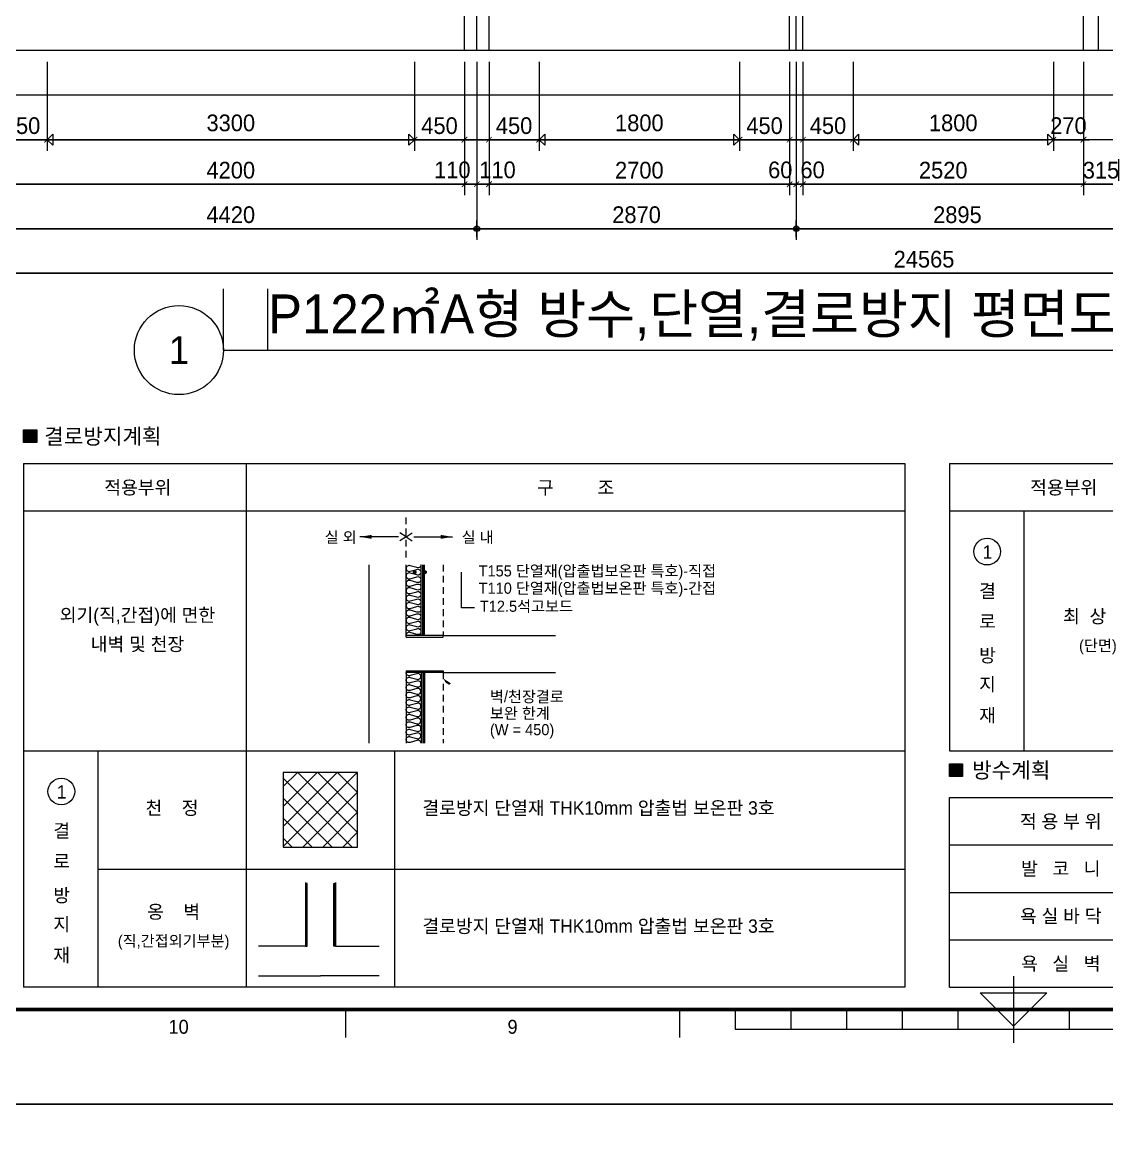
# Model space of a CAD drawing. Header units: millimetres. Extents: x -24416 to 92204, y -190080 to 23760.
# Drawn here: x 12145 to 21888, y -101255 to -91259 of the extents above; entities that cross this region are included whole.
import ezdxf
from ezdxf.enums import TextEntityAlignment as Align

# ---------------------------------------------------------------- set-up
doc = ezdxf.new("R2010")
doc.units = ezdxf.units.MM
doc.header["$LTSCALE"] = 50
for name, pattern in [('AUDIT_D_220706163347-0', [0]), ('CEN', [62, 60, -1, 0, -1]), ('HID', [2.5, 1.5, -1])]:
    doc.linetypes.add(name, pattern=pattern)
doc.layers.get('defpoints').update_dxf_attribs({"color": 139})
for name, color, linetype in [('AA-BORD-FORM', 7, 'Continuous'), ('AA-BORD-TEXT', 3, 'Continuous'), ('AA-XXXX-DIMS', 7, 'Continuous'), ('AA-XXXX-SYMB', 7, 'Continuous'), ('AA-XXXX-TEXT', 3, 'Continuous'), ('ARDM', 7, 'Continuous'), ('BANG', 7, 'Continuous'), ('CEN_CON', 1, 'CEN'), ('CEN_WALL', 12, 'CEN'), ('COL', 2, 'Continuous'), ('DIM', 7, 'AUDIT_D_220706163347-0'), ('dim-units', 7, 'Continuous'), ('FIN', 6, 'Continuous'), ('h1', 6, 'HID'), ('INS', 252, 'Continuous'), ('itxt', 7, 'Continuous'), ('lea', 4, 'Continuous'), ('TEXT', 3, 'Continuous'), ('단열재범위', 4, 'Continuous'), ('상부단열H', 5, 'Continuous')]:
    doc.layers.add(name, color=color, linetype=linetype)
doc.layers.add('Defpoint', color=135, linetype='Continuous', plot=False)
doc.layers.add('MC', color=135, linetype='Continuous', plot=False)
doc.styles.add('HAUD01', font='Dotum.ttf')
doc.styles.add('돋움', font='Dotum.ttf')
doc.styles.add('맑은고딕', font='malgun.ttf', dxfattribs={"width": 0.9})
doc.dimstyles.new('DIM-50', dxfattribs={"dimscale": 50, "dimtxt": 3, "dimasz": 1, "dimexe": 2, "dimexo": 2, "dimgap": 1, "dimtad": 1, "dimdec": 0, "dimzin": 0, "dimdsep": 46, "dimtxsty": '맑은고딕', "dimblk1": 'DIMDOT', "dimblk2": 'DIMDOT', "dimsah": 1, "dimcen": 0.09, "dimdle": 2, "dimclrd": 7, "dimclre": 7, "dimclrt": 3, "dimadec": 0, "dimazin": 0, "dimtfac": 1, "dimtdec": 0, "dimtix": 1, "dimtmove": 2, "dimatfit": 3, "dimldrblk": 'DIMDOT', "dimfxl": 1, "dimtolj": 1, "dimtzin": 0, "dimarcsym": 0})
doc.dimstyles.new('MCDIM-50', dxfattribs={"dimscale": 50, "dimtxt": 3, "dimasz": 1, "dimexe": 2, "dimexo": 2, "dimgap": 1, "dimtad": 1, "dimdec": 0, "dimzin": 0, "dimdsep": 46, "dimtxsty": '맑은고딕', "dimblk1": 'ARCHTICK', "dimblk2": 'ARCHTICK', "dimsah": 1, "dimcen": 0.09, "dimdle": 2, "dimclrd": 7, "dimclre": 7, "dimclrt": 3, "dimadec": 0, "dimazin": 0, "dimtfac": 1, "dimtdec": 0, "dimtix": 1, "dimtmove": 2, "dimatfit": 3, "dimldrblk": 'ARCHTICK', "dimfxl": 1, "dimtolj": 1, "dimtzin": 0, "dimarcsym": 0})
doc.dimstyles.new('외부100-win', dxfattribs={"dimscale": 50, "dimtxt": 3, "dimasz": 1, "dimexe": 2, "dimexo": 2.5, "dimgap": 1.5, "dimtad": 1, "dimdec": 0, "dimzin": 0, "dimdsep": 46, "dimtxsty": '맑은고딕', "dimblk": 'DO2-2', "dimblk1": 'DO2-2', "dimblk2": 'DIMDOT', "dimcen": 0.09, "dimdle": 2, "dimclrd": 7, "dimclre": 7, "dimclrt": 3, "dimadec": 0, "dimazin": 0, "dimtfac": 1, "dimtdec": 0, "dimtix": 1, "dimtmove": 2, "dimatfit": 3, "dimldrblk": 'DO2-2', "dimfxl": 1, "dimtolj": 1, "dimtzin": 0, "dimarcsym": 0})

# ---------------------------------------------------------------- blocks, each defined once
blk = doc.blocks.new('XR-FORM 청주월명')
at = {"layer": 'AA-BORD-FORM', "color": 2}
for p, q in [((421, 23), (421, 11)), ((301, 17), (301, 12)), ((361, 17), (361, 12)), ((371, 17), (371, 13.5)), ((381, 17), (381, 13.5)), ((391, 17), (391, 13.5)), ((401, 17), (401, 13.5)), ((411, 17), (411, 13.5)), ((431, 17), (431, 13.5)), ((371, 13.5), (471, 13.5))]:
    blk.add_line(p, q, dxfattribs=at)
at = {"layer": 'AA-BORD-FORM', "color": 1}
blk.add_lwpolyline([(0, 0), (841, 0), (841, 594), (0, 594)], close=True, dxfattribs=at)
at = {"layer": 'AA-BORD-FORM', "color": 2, "const_width": 0.682}
blk.add_lwpolyline([(21, 17), (21, 577), (821, 577), (821, 17)], close=True, dxfattribs=at)
at = {"layer": 'AA-BORD-FORM', "color": 2}
blk.add_lwpolyline([(427, 20), (421, 14), (415, 20)], close=True, dxfattribs=at)
at = {"layer": 'AA-BORD-TEXT', "color": 7, "style": 'HAUD01'}
for s, p in [('10', (271, 13.9)), ('9', (331, 13.9))]:
    blk.add_text(s, height=2.5, dxfattribs=at).set_placement(p, align=Align.MIDDLE_CENTER)
blk = doc.blocks.new('U-121B(기본)1', base_point=(-58206.9, -129495.9))
at = {"layer": 'CEN_CON'}
for p, q in [((-74506.9, -129795.9), (-74506.9, -125370.9)), ((-68921.9, -129795.9), (-68921.9, -125370.9))]:
    blk.add_line(p, q, dxfattribs=at)
at = {"layer": 'CEN_WALL'}
blk.add_line((-71636.9, -129795.9), (-71636.9, -125370.9), dxfattribs=at)
at = {"layer": 'MC'}
for p, q in [((-74616.9, -129795.9), (-74616.9, -125370.9)), ((-74396.9, -129795.9), (-74396.9, -125370.9)), ((-71696.9, -129795.9), (-71696.9, -125370.9)), ((-71576.9, -129795.9), (-71576.9, -125370.9)), ((-69056.9, -129795.9), (-69056.9, -125370.9))]:
    blk.add_line(p, q, dxfattribs=at)
blk = doc.blocks.new('arrow')
at = {"layer": 'dim-units'}
blk.add_solid([(0, 0), (-2, 0.33), (-2, -0.33)], dxfattribs=at)
blk = doc.blocks.new('insul1')
blk.add_lwpolyline([(0, 0, 0.480617), (0.1, 0.2), (0, 0.8, -1.249969), (0.3, 0.8), (0.2, 0.2, 0.480617), (0.3, 0, 0.480617)], format="xyb")
blk = doc.blocks.new('Z$W@#5157158E')
at = {"layer": 'itxt'}
for points in [[(15282, 6788), (15282, 6932), (15135, 6932), (15135, 6788)], [(25679, 3038), (25679, 3182), (25531, 3182), (25531, 3038)]]:
    blk.add_hatch(color=256, dxfattribs=at).paths.add_polyline_path(points)
at = {"layer": '상부단열H'}
h = blk.add_hatch(dxfattribs=at)
h.set_pattern_fill('ANSI37', color=256, scale=50, style=0)
h.set_pattern_definition([(45, (-16413.62, -479.19), (-112.2532, 112.2532), []), (135, (-16413.62, -479.19), (-112.2532, -112.2532), [])])
h.paths.add_polyline_path([(18051, 3083), (18051, 2250), (18885, 2250), (18885, 3083)])
at = {"elevation": 0}
for points in [[(19597, 5416, -0.524931), (19551, 5385), (19475, 5406, 0.524856), (19430, 5375, 0.524856), (19475, 5344), (19551, 5364, -1.449198), (19551, 5302), (19475, 5323, 0.524856), (19430, 5291, 0.524856), (19475, 5260), (19551, 5281, -1.449198), (19551, 5219), (19475, 5239, 0.524856), (19430, 5208, 0.524856), (19475, 5177), (19551, 5198, -1.449198), (19551, 5135), (19475, 5156, 0.524856), (19430, 5125, 0.524856), (19475, 5094), (19551, 5114, -1.449198), (19551, 5052), (19475, 5073, 0.524856), (19430, 5041, 0.524856), (19475, 5010), (19551, 5031, -1.449198), (19551, 4969), (19475, 4989, 0.524856), (19430, 4958, 0.524856), (19475, 4927), (19551, 4948, -1.449198), (19551, 4885), (19475, 4906, 0.524856), (19430, 4875, 0.524856), (19475, 4844), (19551, 4864, -1.449198), (19551, 4802), (19475, 4823, 0.524856), (19430, 4791, 0.524856), (19475, 4760), (19551, 4781, -1.449198), (19551, 4719), (19475, 4739, 0.524856), (19430, 4708, 0.524856), (19475, 4677), (19551, 4698, -1.449198), (19551, 4635), (19475, 4656, 0.524856), (19430, 4625, 0.017241), (19430, 4622)], [(19597, 3412, 0.524929), (19551, 3443), (19475, 3422, -0.524856), (19430, 3453, -0.524856), (19475, 3485), (19551, 3464, 1.449198), (19551, 3526), (19475, 3506, -0.524856), (19430, 3537, -0.524856), (19475, 3568), (19551, 3547, 1.449198), (19551, 3610), (19475, 3589, -0.524856), (19430, 3620, -0.524856), (19475, 3651), (19551, 3631, 1.449198), (19551, 3693), (19475, 3672, -0.524856), (19430, 3703, -0.524856), (19475, 3735), (19551, 3714, 1.449198), (19551, 3776), (19475, 3756, -0.524856), (19430, 3787, -0.524856), (19475, 3818), (19551, 3797, 1.449198), (19551, 3860), (19475, 3839, -0.524856), (19430, 3870, -0.524856), (19475, 3901), (19551, 3881, 1.449198), (19551, 3943), (19475, 3922, -0.524856), (19430, 3953, -0.524856), (19475, 3985), (19551, 3964, 1.449198), (19551, 4026), (19475, 4006, -0.524856), (19430, 4037, -0.524856), (19475, 4068), (19551, 4047, 1.449198), (19551, 4110), (19475, 4089, -0.524856), (19430, 4120, -0.524856), (19475, 4151), (19551, 4131, 1.449198), (19551, 4193), (19475, 4172, -0.524856), (19430, 4203, -0.017241), (19430, 4206)]]:
    blk.add_lwpolyline(points, format="xyb", dxfattribs=at)
at = {"layer": 'BANG'}
blk.add_line((15968, 1999, 0), (25031, 1999, 0), dxfattribs=at)
at = {"layer": 'COL'}
for p, q in [((19013, 5416, 0), (19013, 3412, 0)), ((19430, 4602, 0), (19430, 5416, 0)), ((19430, 4602, 0), (19847, 4602, 0)), ((19847, 4622, 0), (21109, 4622, 0)), ((19847, 4602, 0), (19847, 4622, 0)), ((19430, 4227, 0), (19430, 3412, 0)), ((19430, 4227, 0), (19847, 4227, 0)), ((19847, 4227, 0), (19847, 4206, 0)), ((19847, 4206, 0), (21109, 4206, 0)), ((19847, 4206, 0), (21109, 4206, 0)), ((18301, 1849, 0), (18301, 1699, 0)), ((18635, 1849, 0), (18635, 1699, 0)), ((18301, 1133, 0), (17771, 1133, 0)), ((18635, 1133, 0), (19129, 1133, 0)), ((17771, 800, 0), (18468, 800, 0)), ((19129, 800, 0), (18468, 800, 0))]:
    blk.add_line(p, q, dxfattribs=at)
at = {"layer": 'COL', "elevation": 0}
for points in [[(18301, 1133), (18318, 1133), (18318, 1699), (18301, 1699)], [(18635, 1133), (18618, 1133), (18618, 1699), (18635, 1699)]]:
    blk.add_lwpolyline(points, dxfattribs=at)
at = {"layer": 'dim-units', "linetype": 'HID'}
blk.add_line((19430, 5497, 0), (19430, 5964, 0), dxfattribs=at)
at = {"layer": 'dim-units'}
for p, q in [((19344, 5730, 0), (18909, 5730, 0)), ((19516, 5730, 0), (19951, 5730, 0))]:
    blk.add_line(p, q, dxfattribs=at)
at = {"layer": 'dim-units', "elevation": 0}
for points in [[(19430, 5730), (19361, 5777)], [(19430, 5730), (19499, 5777)], [(19430, 5730), (19361, 5684)], [(19430, 5730), (19499, 5684)]]:
    blk.add_lwpolyline(points, dxfattribs=at)
at = {"layer": 'FIN'}
for p, q in [((19597, 4622, 0), (19597, 5416, 0)), ((19617, 4622, 0), (19617, 5416, 0)), ((19622, 4622, 0), (19622, 5416, 0)), ((19626, 4622, 0), (19626, 5416, 0)), ((19630, 4622, 0), (19630, 5416, 0)), ((19634, 4622, 0), (19634, 5416, 0)), ((19638, 4622, 0), (19638, 5416, 0)), ((19597, 4206, 0), (19597, 3412, 0)), ((19617, 4206, 0), (19617, 3412, 0)), ((19622, 4206, 0), (19622, 3412, 0)), ((19626, 4206, 0), (19626, 3412, 0)), ((19630, 4206, 0), (19630, 3412, 0)), ((19634, 4206, 0), (19634, 3412, 0)), ((19638, 4206, 0), (19638, 3412, 0))]:
    blk.add_line(p, q, dxfattribs=at)
at = {"layer": 'h1'}
for p, q in [((19847, 5416, 0), (19847, 4622, 0)), ((19847, 4206, 0), (19847, 3412, 0))]:
    blk.add_line(p, q, dxfattribs=at)
at = {"layer": 'itxt'}
for p, q in [((15135, 6554, 0), (15135, 671, 0)), ((15135, 6554, 0), (25031, 6554, 0)), ((17635, 6554, 0), (17635, 671, 0)), ((25031, 6554, 0), (25031, 671, 0)), ((25531, 6554, 0), (35428, 6554, 0)), ((25531, 6554, 0), (25531, 3326, 0)), ((26365, 6021, 0), (26365, 3326, 0)), ((15968, 3326, 0), (15968, 860, 0)), ((15968, 3326, 0), (15968, 671, 0)), ((19301, 3326, 0), (19301, 671, 0)), ((25531, 3326, 0), (35428, 3326, 0)), ((25531, 671, 0), (25531, 2804, 0)), ((25531, 2804, 0), (35428, 2804, 0)), ((25031, 671, 0), (15135, 671, 0))]:
    blk.add_line(p, q, dxfattribs=at)
at = {"layer": 'itxt', "elevation": 0}
for points in [[(15135, 6932), (15282, 6932), (15282, 6788), (15135, 6788)], [(25531, 3182), (25679, 3182), (25679, 3038), (25531, 3038)], [(18051, 2244), (18885, 2244), (18885, 3083), (18051, 3083)]]:
    blk.add_lwpolyline(points, close=True, dxfattribs=at)
for points in [[(15135, 6021), (25031, 6021)], [(25531, 6021), (35428, 6021)], [(15135, 3326), (25031, 3326)], [(25531, 2271), (35428, 2271)], [(25531, 1737), (35428, 1737)], [(25531, 1204), (35428, 1204)], [(25531, 671), (35428, 671)]]:
    blk.add_lwpolyline(points, dxfattribs=at)
at = {"layer": 'lea'}
for p, q in [((20051, 4933, 0), (20051, 5333, 0)), ((20199, 4933, 0), (20051, 4933, 0))]:
    blk.add_line(p, q, dxfattribs=at)
at = {"layer": 'lea', "elevation": 0}
for points in [[(19539, 5333, 20, 20, -1), (19514, 5333, 20, 20, -1), (19539, 5333, 0, 0, 0), (20084, 5333, 0, 0, 0), (20084, 5333, 0, 0, 0)], [(19654, 5333, 20, 20, -1), (19629, 5333, 20, 20, -1), (19654, 5333, 0, 0, 0), (20199, 5333, 0, 0, 0), (20199, 5333, 0, 0, 0)], [(19847, 4140, 0, 50, 0), (19915, 4067, 0, 0, 0), (20150, 3924, 0, 0, 0), (20343, 3924, 0, 0, 0)]]:
    blk.add_lwpolyline(points, format="xyseb", dxfattribs=at)
at = {"layer": 'TEXT'}
for centre in [(25954, 5564, 0), (15558, 2870, 0)]:
    blk.add_circle(centre, 150, dxfattribs=at)
at = {"layer": '단열재범위'}
for p, q in [((19847, 4622, 0), (19430, 4622, 0)), ((19847, 4206, 0), (19430, 4206, 0)), ((18301, 1699, 0), (18301, 1133, 0)), ((18635, 1699, 0), (18635, 1133, 0))]:
    blk.add_line(p, q, dxfattribs=at)
at = {"layer": 'DIM'}
for p, xscale, yscale, zscale, rotation in [((18909, 5730, 0), 66.66666666666697, 66.66666666666697, 66.66666666666697, 180.000000000125), ((19951, 5730, 0), -66.66666666666697, 66.66666666667152, 66.66666666666669, 180)]:
    blk.add_blockref('arrow', p, dxfattribs=dict(at, xscale=xscale, yscale=yscale, zscale=zscale, rotation=rotation))
at = {"layer": 'INS', "xscale": 10.00000000000004, "yscale": 10.00000000000004, "zscale": 10.00000000000004, "rotation": 90, "row_count": 1, "column_count": 188, "row_spacing": 5.366800753803264e-16, "column_spacing": 3.000000000000013}
for p in [(18318, 1133, 0), (18628, 1133, 0)]:
    blk.add_blockref('insul1', p, dxfattribs=at)
at = {"layer": 'itxt', "linetype": 'Continuous', "style": '돋움'}
for s, p in [('실 외', (18516, 5726, 0)), ('실 내', (20054, 5726, 0))]:
    blk.add_text(s, height=125, dxfattribs=at).set_placement(p, align=Align.MIDDLE_LEFT)
for s, p in [('T155 단열재(압출법보온판 특호)-직접', (20244, 5285, 0)), ('T110 단열재(압출법보온판 특호)-간접', (20244, 5091, 0)), ('T12.5석고보드', (20258, 4888, 0)), ('벽/천장결로', (20371, 3873, 0)), ('보완 한계', (20371, 3687, 0)), ('(W = 450)', (20371, 3502, 0))]:
    blk.add_text(s, height=125, dxfattribs=at).set_placement(p)
at = {"layer": 'TEXT', "style": '돋움'}
for s, height, p in [('결로방지계획', 175, (16025, 6859, 0)), ('적용부위', 150, (16417, 6284, 0)), ('적용부위', 150, (26814, 6284, 0)), ('구         조', 150, (21333, 6284, 0)), ('1', 150, (25958, 5559, 0)), ('결', 150, (25958, 5123, 0)), ('외기(직,간접)에 면한', 150, (16413, 4852, 0)), ('최  상  층', 150, (27198, 4837, 0)), ('로', 150, (25958, 4780, 0)), ('내벽 및 천장', 150, (16413, 4525, 0)), ('(단면)', 125, (27198, 4510, 0)), ('방', 150, (25958, 4398, 0)), ('지', 150, (25958, 4073, 0)), ('재', 150, (25958, 3725, 0)), ('방수계획', 175, (26225, 3109, 0)), ('1', 150, (15562, 2865, 0)), ('천    정', 150, (16801, 2685, 0)), ('결로방지 단열재 THK10mm 압출법 보온판 3호', 150, (21590, 2685, 0)), ('적 용 부 위', 150, (26781, 2534, 0)), ('결', 150, (15562, 2429, 0)), ('로', 150, (15562, 2086, 0)), ('발   코   니', 150, (26781, 2004, 0)), ('방', 150, (15562, 1704, 0)), ('옹    벽', 150, (16819, 1519, 0)), ('욕 실 바 닥', 150, (26781, 1471, 0)), ('지', 150, (15562, 1378, 0)), ('결로방지 단열재 THK10mm 압출법 보온판 3호', 150, (21590, 1358, 0)), ('(직,간접외기부분)', 125, (16819, 1192, 0)), ('재', 150, (15562, 1031, 0)), ('욕   실   벽', 150, (26781, 937, 0))]:
    blk.add_text(s, height=height, dxfattribs=at).set_placement(p, align=Align.MIDDLE_CENTER)
blk = doc.blocks.new('DIMDOT')
at = {"layer": 'AA-XXXX-DIMS'}
for p, q in [((-1.5, 0), (1.5, 0)), ((0, -1.5), (0, 1.5))]:
    blk.add_line(p, q, dxfattribs=at)
for radius in [0.5, 0.25]:
    blk.add_circle((0, 0), radius, dxfattribs=at)
blk = doc.blocks.new('*D266')
at = {"layer": 'defpoints', "color": 0, "transparency": 16777216}
for p in [(14895.7, -115273.8), (19315.7, -115273.8), (19315.7, -116873.8)]:
    blk.add_point(p, dxfattribs=at)
at = {"layer": 'DIM', "color": 7, "lineweight": -2, "transparency": 16777216}
for p, q in [((14895.7, -115373.8), (14895.7, -116973.8)), ((19315.7, -115373.8), (19315.7, -116973.8)), ((14945.7, -116873.8), (19265.7, -116873.8))]:
    blk.add_line(p, q, dxfattribs=at)
at = {"layer": 'DIM', "color": 7, "lineweight": -2, "transparency": 16777216, "xscale": 50, "yscale": 50, "zscale": 50, "rotation": 180}
blk.add_blockref('DIMDOT', (14895.7, -116873.8), dxfattribs=at)
at = {"layer": 'DIM', "color": 7, "lineweight": -2, "transparency": 16777216, "xscale": 50, "yscale": 50, "zscale": 50}
blk.add_blockref('DIMDOT', (19315.7, -116873.8), dxfattribs=at)
at = {"layer": 'DIM', "color": 3, "transparency": 16777216, "insert": (17105.7, -116748.7), "char_height": 150, "attachment_point": 5, "style": 'HAUD01'}
blk.add_mtext('\\A1;4420', dxfattribs=at)
blk = doc.blocks.new('*D267')
at = {"layer": 'defpoints', "color": 0, "transparency": 16777216}
for p in [(19315.7, -115273.8), (22185.7, -115273.8), (22185.7, -116873.8)]:
    blk.add_point(p, dxfattribs=at)
at = {"layer": 'DIM', "color": 7, "lineweight": -2, "transparency": 16777216}
for p, q in [((19315.7, -115373.8), (19315.7, -116973.8)), ((22185.7, -115373.8), (22185.7, -116973.8)), ((19365.7, -116873.8), (22135.7, -116873.8))]:
    blk.add_line(p, q, dxfattribs=at)
at = {"layer": 'DIM', "color": 7, "lineweight": -2, "transparency": 16777216, "xscale": 50, "yscale": 50, "zscale": 50, "rotation": 180}
blk.add_blockref('DIMDOT', (19315.7, -116873.8), dxfattribs=at)
at = {"layer": 'DIM', "color": 7, "lineweight": -2, "transparency": 16777216, "xscale": 50, "yscale": 50, "zscale": 50}
blk.add_blockref('DIMDOT', (22185.7, -116873.8), dxfattribs=at)
at = {"layer": 'DIM', "color": 3, "transparency": 16777216, "insert": (20750.7, -116748.7), "char_height": 150, "attachment_point": 5, "style": 'HAUD01'}
blk.add_mtext('\\A1;2870', dxfattribs=at)
blk = doc.blocks.new('*D268')
at = {"layer": 'defpoints', "color": 0, "transparency": 16777216}
for p in [(22185.7, -115273.8), (25080.7, -115273.8), (25080.7, -116873.8)]:
    blk.add_point(p, dxfattribs=at)
at = {"layer": 'DIM', "color": 7, "lineweight": -2, "transparency": 16777216}
for p, q in [((22185.7, -115373.8), (22185.7, -116973.8)), ((25080.7, -115373.8), (25080.7, -116973.8)), ((22235.7, -116873.8), (25030.7, -116873.8))]:
    blk.add_line(p, q, dxfattribs=at)
at = {"layer": 'DIM', "color": 7, "lineweight": -2, "transparency": 16777216, "xscale": 50, "yscale": 50, "zscale": 50, "rotation": 180}
blk.add_blockref('DIMDOT', (22185.7, -116873.8), dxfattribs=at)
at = {"layer": 'DIM', "color": 7, "lineweight": -2, "transparency": 16777216, "xscale": 50, "yscale": 50, "zscale": 50}
blk.add_blockref('DIMDOT', (25080.7, -116873.8), dxfattribs=at)
at = {"layer": 'DIM', "color": 3, "transparency": 16777216, "insert": (23633.2, -116748.7), "char_height": 150, "attachment_point": 5, "style": 'HAUD01'}
blk.add_mtext('\\A1;2895', dxfattribs=at)
blk = doc.blocks.new('*D272')
at = {"layer": 'defpoints', "color": 0, "transparency": 16777216}
for p in [(11050.7, -115273.8), (35615.7, -115273.8), (35615.7, -117273.8)]:
    blk.add_point(p, dxfattribs=at)
at = {"layer": 'DIM', "color": 7, "lineweight": -2, "transparency": 16777216}
for p, q in [((11050.7, -115373.8), (11050.7, -117373.8)), ((35615.7, -115373.8), (35615.7, -117373.8)), ((11100.7, -117273.8), (35565.7, -117273.8))]:
    blk.add_line(p, q, dxfattribs=at)
at = {"layer": 'DIM', "color": 7, "lineweight": -2, "transparency": 16777216, "xscale": 50, "yscale": 50, "zscale": 50, "rotation": 180}
blk.add_blockref('DIMDOT', (11050.7, -117273.8), dxfattribs=at)
at = {"layer": 'DIM', "color": 7, "lineweight": -2, "transparency": 16777216, "xscale": 50, "yscale": 50, "zscale": 50}
blk.add_blockref('DIMDOT', (35615.7, -117273.8), dxfattribs=at)
at = {"layer": 'DIM', "color": 3, "transparency": 16777216, "insert": (23333.2, -117148.7), "char_height": 150, "attachment_point": 5, "style": 'HAUD01'}
blk.add_mtext('\\A1;24565', dxfattribs=at)
blk = doc.blocks.new('_ArchTick')
at = {"color": 0, "linetype": 'ByBlock', "const_width": 0.15}
blk.add_lwpolyline([(-0.5, -0.5), (0.5, 0.5)], dxfattribs=at)
blk = doc.blocks.new('*D277')
at = {"layer": 'defpoints', "color": 0, "linetype": 'ByBlock', "transparency": 16777216}
for p in [(15005.7, -115273.8), (19205.7, -115273.8), (19205.7, -116473.8)]:
    blk.add_point(p, dxfattribs=at)
at = {"layer": 'DIM', "color": 7, "linetype": 'ByBlock', "lineweight": -2, "transparency": 16777216}
for p, q in [((15005.7, -115373.8), (15005.7, -116573.8)), ((19205.7, -115373.8), (19205.7, -116573.8)), ((14905.7, -116473.8), (19305.7, -116473.8))]:
    blk.add_line(p, q, dxfattribs=at)
at = {"layer": 'DIM', "color": 7, "linetype": 'ByBlock', "lineweight": -2, "transparency": 16777216, "xscale": 50, "yscale": 50, "zscale": 50, "rotation": 180}
blk.add_blockref('_ArchTick', (15005.7, -116473.8), dxfattribs=at)
at = {"layer": 'DIM', "color": 7, "linetype": 'ByBlock', "lineweight": -2, "transparency": 16777216, "xscale": 50, "yscale": 50, "zscale": 50}
blk.add_blockref('_ArchTick', (19205.7, -116473.8), dxfattribs=at)
at = {"layer": 'DIM', "color": 3, "linetype": 'ByBlock', "transparency": 16777216, "insert": (17105.7, -116348.7), "char_height": 150, "attachment_point": 5, "style": 'HAUD01'}
blk.add_mtext('\\A1;4200', dxfattribs=at)
blk = doc.blocks.new('*D278')
at = {"layer": 'defpoints', "color": 0, "linetype": 'ByBlock', "transparency": 16777216}
for p in [(19205.7, -115273.8), (19315.7, -115273.8), (19315.7, -116473.8)]:
    blk.add_point(p, dxfattribs=at)
at = {"layer": 'DIM', "color": 7, "linetype": 'ByBlock', "lineweight": -2, "transparency": 16777216}
for p, q in [((19205.7, -115373.8), (19205.7, -116573.8)), ((19315.7, -115373.8), (19315.7, -116573.8)), ((19105.7, -116473.8), (19415.7, -116473.8))]:
    blk.add_line(p, q, dxfattribs=at)
at = {"layer": 'DIM', "color": 7, "linetype": 'ByBlock', "lineweight": -2, "transparency": 16777216, "xscale": 50, "yscale": 50, "zscale": 50, "rotation": 180}
blk.add_blockref('_ArchTick', (19205.7, -116473.8), dxfattribs=at)
at = {"layer": 'DIM', "color": 7, "linetype": 'ByBlock', "lineweight": -2, "transparency": 16777216, "xscale": 50, "yscale": 50, "zscale": 50}
blk.add_blockref('_ArchTick', (19315.7, -116473.8), dxfattribs=at)
at = {"layer": 'DIM', "color": 3, "linetype": 'ByBlock', "transparency": 16777216, "insert": (19095.6, -116345.9), "char_height": 150, "attachment_point": 5, "style": 'HAUD01'}
blk.add_mtext('\\A1;110', dxfattribs=at)
blk = doc.blocks.new('*D279')
at = {"layer": 'defpoints', "color": 0, "linetype": 'ByBlock', "transparency": 16777216}
for p in [(19315.7, -115273.8), (19425.7, -115273.8), (19425.7, -116473.8)]:
    blk.add_point(p, dxfattribs=at)
at = {"layer": 'DIM', "color": 7, "linetype": 'ByBlock', "lineweight": -2, "transparency": 16777216}
for p, q in [((19315.7, -115373.8), (19315.7, -116573.8)), ((19425.7, -115373.8), (19425.7, -116573.8)), ((19215.7, -116473.8), (19525.7, -116473.8))]:
    blk.add_line(p, q, dxfattribs=at)
at = {"layer": 'DIM', "color": 7, "linetype": 'ByBlock', "lineweight": -2, "transparency": 16777216, "xscale": 50, "yscale": 50, "zscale": 50, "rotation": 180}
blk.add_blockref('_ArchTick', (19315.7, -116473.8), dxfattribs=at)
at = {"layer": 'DIM', "color": 7, "linetype": 'ByBlock', "lineweight": -2, "transparency": 16777216, "xscale": 50, "yscale": 50, "zscale": 50}
blk.add_blockref('_ArchTick', (19425.7, -116473.8), dxfattribs=at)
at = {"layer": 'DIM', "color": 3, "linetype": 'ByBlock', "transparency": 16777216, "insert": (19501.6, -116345.9), "char_height": 150, "attachment_point": 5, "style": 'HAUD01'}
blk.add_mtext('\\A1;110', dxfattribs=at)
blk = doc.blocks.new('*D280')
at = {"layer": 'defpoints', "color": 0, "linetype": 'ByBlock', "transparency": 16777216}
for p in [(19425.7, -115273.8), (22125.7, -115273.8), (22125.7, -116473.8)]:
    blk.add_point(p, dxfattribs=at)
at = {"layer": 'DIM', "color": 7, "linetype": 'ByBlock', "lineweight": -2, "transparency": 16777216}
for p, q in [((19425.7, -115373.8), (19425.7, -116573.8)), ((22125.7, -115373.8), (22125.7, -116573.8)), ((19325.7, -116473.8), (22225.7, -116473.8))]:
    blk.add_line(p, q, dxfattribs=at)
at = {"layer": 'DIM', "color": 7, "linetype": 'ByBlock', "lineweight": -2, "transparency": 16777216, "xscale": 50, "yscale": 50, "zscale": 50, "rotation": 180}
blk.add_blockref('_ArchTick', (19425.7, -116473.8), dxfattribs=at)
at = {"layer": 'DIM', "color": 7, "linetype": 'ByBlock', "lineweight": -2, "transparency": 16777216, "xscale": 50, "yscale": 50, "zscale": 50}
blk.add_blockref('_ArchTick', (22125.7, -116473.8), dxfattribs=at)
at = {"layer": 'DIM', "color": 3, "linetype": 'ByBlock', "transparency": 16777216, "insert": (20775.7, -116348.7), "char_height": 150, "attachment_point": 5, "style": 'HAUD01'}
blk.add_mtext('\\A1;2700', dxfattribs=at)
blk = doc.blocks.new('*D281')
at = {"layer": 'defpoints', "color": 0, "linetype": 'ByBlock', "transparency": 16777216}
for p in [(22125.7, -115273.8), (22185.7, -115273.8), (22185.7, -116473.8)]:
    blk.add_point(p, dxfattribs=at)
at = {"layer": 'DIM', "color": 7, "linetype": 'ByBlock', "lineweight": -2, "transparency": 16777216}
for p, q in [((22125.7, -115373.8), (22125.7, -116573.8)), ((22185.7, -115373.8), (22185.7, -116573.8)), ((22125.7, -116473.8), (22075.7, -116473.8)), ((22125.7, -116473.8), (22185.7, -116473.8)), ((22185.7, -116473.8), (22235.7, -116473.8))]:
    blk.add_line(p, q, dxfattribs=at)
at = {"layer": 'DIM', "color": 7, "linetype": 'ByBlock', "lineweight": -2, "transparency": 16777216, "xscale": 50, "yscale": 50, "zscale": 50}
blk.add_blockref('_ArchTick', (22125.7, -116473.8), dxfattribs=at)
at = {"layer": 'DIM', "color": 7, "linetype": 'ByBlock', "lineweight": -2, "transparency": 16777216, "xscale": 50, "yscale": 50, "zscale": 50, "rotation": 180}
blk.add_blockref('_ArchTick', (22185.7, -116473.8), dxfattribs=at)
at = {"layer": 'DIM', "color": 3, "linetype": 'ByBlock', "transparency": 16777216, "insert": (22041.7, -116346.3), "char_height": 150, "attachment_point": 5, "style": 'HAUD01'}
blk.add_mtext('\\A1;60', dxfattribs=at)
blk = doc.blocks.new('*D282')
at = {"layer": 'defpoints', "color": 0, "linetype": 'ByBlock', "transparency": 16777216}
for p in [(22185.7, -115273.8), (22245.7, -115273.8), (22245.7, -116473.8)]:
    blk.add_point(p, dxfattribs=at)
at = {"layer": 'DIM', "color": 7, "linetype": 'ByBlock', "lineweight": -2, "transparency": 16777216}
for p, q in [((22185.7, -115373.8), (22185.7, -116573.8)), ((22245.7, -115373.8), (22245.7, -116573.8)), ((22185.7, -116473.8), (22135.7, -116473.8)), ((22185.7, -116473.8), (22245.7, -116473.8)), ((22245.7, -116473.8), (22295.7, -116473.8))]:
    blk.add_line(p, q, dxfattribs=at)
at = {"layer": 'DIM', "color": 7, "linetype": 'ByBlock', "lineweight": -2, "transparency": 16777216, "xscale": 50, "yscale": 50, "zscale": 50}
blk.add_blockref('_ArchTick', (22185.7, -116473.8), dxfattribs=at)
at = {"layer": 'DIM', "color": 7, "linetype": 'ByBlock', "lineweight": -2, "transparency": 16777216, "xscale": 50, "yscale": 50, "zscale": 50, "rotation": 180}
blk.add_blockref('_ArchTick', (22245.7, -116473.8), dxfattribs=at)
at = {"layer": 'DIM', "color": 3, "linetype": 'ByBlock', "transparency": 16777216, "insert": (22332.1, -116346.3), "char_height": 150, "attachment_point": 5, "style": 'HAUD01'}
blk.add_mtext('\\A1;60', dxfattribs=at)
blk = doc.blocks.new('*D283')
at = {"layer": 'defpoints', "color": 0, "linetype": 'ByBlock', "transparency": 16777216}
for p in [(22245.7, -115273.8), (24765.7, -115273.8), (24765.7, -116473.8)]:
    blk.add_point(p, dxfattribs=at)
at = {"layer": 'DIM', "color": 7, "linetype": 'ByBlock', "lineweight": -2, "transparency": 16777216}
for p, q in [((22245.7, -115373.8), (22245.7, -116573.8)), ((24765.7, -115373.8), (24765.7, -116573.8)), ((22145.7, -116473.8), (24865.7, -116473.8))]:
    blk.add_line(p, q, dxfattribs=at)
at = {"layer": 'DIM', "color": 7, "linetype": 'ByBlock', "lineweight": -2, "transparency": 16777216, "xscale": 50, "yscale": 50, "zscale": 50, "rotation": 180}
blk.add_blockref('_ArchTick', (22245.7, -116473.8), dxfattribs=at)
at = {"layer": 'DIM', "color": 7, "linetype": 'ByBlock', "lineweight": -2, "transparency": 16777216, "xscale": 50, "yscale": 50, "zscale": 50}
blk.add_blockref('_ArchTick', (24765.7, -116473.8), dxfattribs=at)
at = {"layer": 'DIM', "color": 3, "linetype": 'ByBlock', "transparency": 16777216, "insert": (23505.7, -116348.7), "char_height": 150, "attachment_point": 5, "style": 'HAUD01'}
blk.add_mtext('\\A1;2520', dxfattribs=at)
blk = doc.blocks.new('*D284')
at = {"layer": 'defpoints', "color": 0, "linetype": 'ByBlock', "transparency": 16777216}
for p in [(24765.7, -115273.8), (25080.7, -115273.8), (25080.7, -116473.8)]:
    blk.add_point(p, dxfattribs=at)
at = {"layer": 'DIM', "color": 7, "linetype": 'ByBlock', "lineweight": -2, "transparency": 16777216}
for p, q in [((24765.7, -115373.8), (24765.7, -116573.8)), ((25080.7, -115373.8), (25080.7, -116573.8)), ((24765.7, -116473.8), (24715.7, -116473.8)), ((24765.7, -116473.8), (25080.7, -116473.8)), ((25080.7, -116473.8), (25130.7, -116473.8))]:
    blk.add_line(p, q, dxfattribs=at)
at = {"layer": 'DIM', "color": 7, "linetype": 'ByBlock', "lineweight": -2, "transparency": 16777216, "xscale": 50, "yscale": 50, "zscale": 50}
blk.add_blockref('_ArchTick', (24765.7, -116473.8), dxfattribs=at)
at = {"layer": 'DIM', "color": 7, "linetype": 'ByBlock', "lineweight": -2, "transparency": 16777216, "xscale": 50, "yscale": 50, "zscale": 50, "rotation": 180}
blk.add_blockref('_ArchTick', (25080.7, -116473.8), dxfattribs=at)
at = {"layer": 'DIM', "color": 3, "linetype": 'ByBlock', "transparency": 16777216, "insert": (24923.2, -116348.7), "char_height": 150, "attachment_point": 5, "style": 'HAUD01'}
blk.add_mtext('\\A1;315', dxfattribs=at)
blk = doc.blocks.new('*D294')
at = {"layer": 'defpoints', "color": 0, "linetype": 'ByBlock', "transparency": 16777216}
for p in [(15005.7, -115273.8), (15455.7, -115273.8), (15455.7, -116073.8)]:
    blk.add_point(p, dxfattribs=at)
at = {"layer": 'DIM', "color": 7, "linetype": 'ByBlock', "lineweight": -2, "transparency": 16777216}
for p, q in [((15005.7, -115373.8), (15005.7, -116173.8)), ((15455.7, -115373.8), (15455.7, -116173.8)), ((14905.7, -116073.8), (15555.7, -116073.8))]:
    blk.add_line(p, q, dxfattribs=at)
at = {"layer": 'DIM', "color": 7, "linetype": 'ByBlock', "lineweight": -2, "transparency": 16777216, "xscale": 50, "yscale": 50, "zscale": 50, "rotation": 180}
blk.add_blockref('_ArchTick', (15005.7, -116073.8), dxfattribs=at)
at = {"layer": 'DIM', "color": 7, "linetype": 'ByBlock', "lineweight": -2, "transparency": 16777216, "xscale": 50, "yscale": 50, "zscale": 50}
blk.add_blockref('_ArchTick', (15455.7, -116073.8), dxfattribs=at)
at = {"layer": 'DIM', "color": 3, "linetype": 'ByBlock', "transparency": 16777216, "insert": (15230.7, -115948.7), "char_height": 150, "attachment_point": 5, "style": 'HAUD01'}
blk.add_mtext('\\A1;450', dxfattribs=at)
blk = doc.blocks.new('DO2-2')
at = {"layer": 'ARDM'}
blk.add_line((0, 0), (-2, 0), dxfattribs=at)
blk.add_lwpolyline([(-1, -1), (-1, 1), (0, 0)], close=True, dxfattribs=at)
blk = doc.blocks.new('*D295')
at = {"layer": 'defpoints', "color": 0, "linetype": 'ByBlock', "transparency": 16777216}
for p in [(15455.7, -115273.8), (18755.7, -115273.8), (18755.7, -116073.8)]:
    blk.add_point(p, dxfattribs=at)
at = {"layer": 'DIM', "color": 7, "linetype": 'ByBlock', "lineweight": -2, "transparency": 16777216}
for p, q in [((15455.7, -115398.8), (15455.7, -116173.8)), ((18755.7, -115398.8), (18755.7, -116173.8)), ((15505.7, -116073.8), (18705.7, -116073.8))]:
    blk.add_line(p, q, dxfattribs=at)
at = {"layer": 'DIM', "color": 7, "linetype": 'ByBlock', "lineweight": -2, "transparency": 16777216, "xscale": 50, "yscale": 50, "zscale": 50, "rotation": 180}
blk.add_blockref('DO2-2', (15455.7, -116073.8), dxfattribs=at)
at = {"layer": 'DIM', "color": 7, "linetype": 'ByBlock', "lineweight": -2, "transparency": 16777216, "xscale": 50, "yscale": 50, "zscale": 50}
blk.add_blockref('DO2-2', (18755.7, -116073.8), dxfattribs=at)
at = {"layer": 'DIM', "color": 3, "linetype": 'ByBlock', "transparency": 16777216, "insert": (17105.7, -115923.7), "char_height": 150, "attachment_point": 5, "style": 'HAUD01'}
blk.add_mtext('\\A1;3300', dxfattribs=at)
blk = doc.blocks.new('*D296')
at = {"layer": 'defpoints', "color": 0, "linetype": 'ByBlock', "transparency": 16777216}
for p in [(18755.7, -115273.8), (19205.7, -115273.8), (19205.7, -116073.8)]:
    blk.add_point(p, dxfattribs=at)
at = {"layer": 'DIM', "color": 7, "linetype": 'ByBlock', "lineweight": -2, "transparency": 16777216}
for p, q in [((18755.7, -115373.8), (18755.7, -116173.8)), ((19205.7, -115373.8), (19205.7, -116173.8)), ((18655.7, -116073.8), (19305.7, -116073.8))]:
    blk.add_line(p, q, dxfattribs=at)
at = {"layer": 'DIM', "color": 7, "linetype": 'ByBlock', "lineweight": -2, "transparency": 16777216, "xscale": 50, "yscale": 50, "zscale": 50, "rotation": 180}
blk.add_blockref('_ArchTick', (18755.7, -116073.8), dxfattribs=at)
at = {"layer": 'DIM', "color": 7, "linetype": 'ByBlock', "lineweight": -2, "transparency": 16777216, "xscale": 50, "yscale": 50, "zscale": 50}
blk.add_blockref('_ArchTick', (19205.7, -116073.8), dxfattribs=at)
at = {"layer": 'DIM', "color": 3, "linetype": 'ByBlock', "transparency": 16777216, "insert": (18980.7, -115948.7), "char_height": 150, "attachment_point": 5, "style": 'HAUD01'}
blk.add_mtext('\\A1;450', dxfattribs=at)
blk = doc.blocks.new('*D297')
at = {"layer": 'defpoints', "color": 0, "linetype": 'ByBlock', "transparency": 16777216}
for p in [(19425.7, -115273.8), (19875.7, -115273.8), (19875.7, -116073.8)]:
    blk.add_point(p, dxfattribs=at)
at = {"layer": 'DIM', "color": 7, "linetype": 'ByBlock', "lineweight": -2, "transparency": 16777216}
for p, q in [((19425.7, -115373.8), (19425.7, -116173.8)), ((19875.7, -115373.8), (19875.7, -116173.8)), ((19325.7, -116073.8), (19975.7, -116073.8))]:
    blk.add_line(p, q, dxfattribs=at)
at = {"layer": 'DIM', "color": 7, "linetype": 'ByBlock', "lineweight": -2, "transparency": 16777216, "xscale": 50, "yscale": 50, "zscale": 50, "rotation": 180}
blk.add_blockref('_ArchTick', (19425.7, -116073.8), dxfattribs=at)
at = {"layer": 'DIM', "color": 7, "linetype": 'ByBlock', "lineweight": -2, "transparency": 16777216, "xscale": 50, "yscale": 50, "zscale": 50}
blk.add_blockref('_ArchTick', (19875.7, -116073.8), dxfattribs=at)
at = {"layer": 'DIM', "color": 3, "linetype": 'ByBlock', "transparency": 16777216, "insert": (19650.7, -115948.7), "char_height": 150, "attachment_point": 5, "style": 'HAUD01'}
blk.add_mtext('\\A1;450', dxfattribs=at)
blk = doc.blocks.new('*D298')
at = {"layer": 'defpoints', "color": 0, "linetype": 'ByBlock', "transparency": 16777216}
for p in [(19875.7, -115273.8), (21675.7, -115273.8), (21675.7, -116073.8)]:
    blk.add_point(p, dxfattribs=at)
at = {"layer": 'DIM', "color": 7, "linetype": 'ByBlock', "lineweight": -2, "transparency": 16777216}
for p, q in [((19875.7, -115398.8), (19875.7, -116173.8)), ((21675.7, -115398.8), (21675.7, -116173.8)), ((19925.7, -116073.8), (21625.7, -116073.8))]:
    blk.add_line(p, q, dxfattribs=at)
at = {"layer": 'DIM', "color": 7, "linetype": 'ByBlock', "lineweight": -2, "transparency": 16777216, "xscale": 50, "yscale": 50, "zscale": 50, "rotation": 180}
blk.add_blockref('DO2-2', (19875.7, -116073.8), dxfattribs=at)
at = {"layer": 'DIM', "color": 7, "linetype": 'ByBlock', "lineweight": -2, "transparency": 16777216, "xscale": 50, "yscale": 50, "zscale": 50}
blk.add_blockref('DO2-2', (21675.7, -116073.8), dxfattribs=at)
at = {"layer": 'DIM', "color": 3, "linetype": 'ByBlock', "transparency": 16777216, "insert": (20775.7, -115923.7), "char_height": 150, "attachment_point": 5, "style": 'HAUD01'}
blk.add_mtext('\\A1;1800', dxfattribs=at)
blk = doc.blocks.new('*D299')
at = {"layer": 'defpoints', "color": 0, "linetype": 'ByBlock', "transparency": 16777216}
for p in [(21675.7, -115273.8), (22125.7, -115273.8), (22125.7, -116073.8)]:
    blk.add_point(p, dxfattribs=at)
at = {"layer": 'DIM', "color": 7, "linetype": 'ByBlock', "lineweight": -2, "transparency": 16777216}
for p, q in [((21675.7, -115373.8), (21675.7, -116173.8)), ((22125.7, -115373.8), (22125.7, -116173.8)), ((21575.7, -116073.8), (22225.7, -116073.8))]:
    blk.add_line(p, q, dxfattribs=at)
at = {"layer": 'DIM', "color": 7, "linetype": 'ByBlock', "lineweight": -2, "transparency": 16777216, "xscale": 50, "yscale": 50, "zscale": 50, "rotation": 180}
blk.add_blockref('_ArchTick', (21675.7, -116073.8), dxfattribs=at)
at = {"layer": 'DIM', "color": 7, "linetype": 'ByBlock', "lineweight": -2, "transparency": 16777216, "xscale": 50, "yscale": 50, "zscale": 50}
blk.add_blockref('_ArchTick', (22125.7, -116073.8), dxfattribs=at)
at = {"layer": 'DIM', "color": 3, "linetype": 'ByBlock', "transparency": 16777216, "insert": (21900.7, -115948.7), "char_height": 150, "attachment_point": 5, "style": 'HAUD01'}
blk.add_mtext('\\A1;450', dxfattribs=at)
blk = doc.blocks.new('*D300')
at = {"layer": 'defpoints', "color": 0, "linetype": 'ByBlock', "transparency": 16777216}
for p in [(22245.7, -115273.8), (22695.7, -115273.8), (22695.7, -116073.8)]:
    blk.add_point(p, dxfattribs=at)
at = {"layer": 'DIM', "color": 7, "linetype": 'ByBlock', "lineweight": -2, "transparency": 16777216}
for p, q in [((22245.7, -115373.8), (22245.7, -116173.8)), ((22695.7, -115373.8), (22695.7, -116173.8)), ((22145.7, -116073.8), (22795.7, -116073.8))]:
    blk.add_line(p, q, dxfattribs=at)
at = {"layer": 'DIM', "color": 7, "linetype": 'ByBlock', "lineweight": -2, "transparency": 16777216, "xscale": 50, "yscale": 50, "zscale": 50, "rotation": 180}
blk.add_blockref('_ArchTick', (22245.7, -116073.8), dxfattribs=at)
at = {"layer": 'DIM', "color": 7, "linetype": 'ByBlock', "lineweight": -2, "transparency": 16777216, "xscale": 50, "yscale": 50, "zscale": 50}
blk.add_blockref('_ArchTick', (22695.7, -116073.8), dxfattribs=at)
at = {"layer": 'DIM', "color": 3, "linetype": 'ByBlock', "transparency": 16777216, "insert": (22470.7, -115948.7), "char_height": 150, "attachment_point": 5, "style": 'HAUD01'}
blk.add_mtext('\\A1;450', dxfattribs=at)
blk = doc.blocks.new('*D301')
at = {"layer": 'defpoints', "color": 0, "linetype": 'ByBlock', "transparency": 16777216}
for p in [(22695.7, -115273.8), (24495.7, -115273.8), (24495.7, -116073.8)]:
    blk.add_point(p, dxfattribs=at)
at = {"layer": 'DIM', "color": 7, "linetype": 'ByBlock', "lineweight": -2, "transparency": 16777216}
for p, q in [((22695.7, -115398.8), (22695.7, -116173.8)), ((24495.7, -115398.8), (24495.7, -116173.8)), ((22745.7, -116073.8), (24445.7, -116073.8))]:
    blk.add_line(p, q, dxfattribs=at)
at = {"layer": 'DIM', "color": 7, "linetype": 'ByBlock', "lineweight": -2, "transparency": 16777216, "xscale": 50, "yscale": 50, "zscale": 50, "rotation": 180}
blk.add_blockref('DO2-2', (22695.7, -116073.8), dxfattribs=at)
at = {"layer": 'DIM', "color": 7, "linetype": 'ByBlock', "lineweight": -2, "transparency": 16777216, "xscale": 50, "yscale": 50, "zscale": 50}
blk.add_blockref('DO2-2', (24495.7, -116073.8), dxfattribs=at)
at = {"layer": 'DIM', "color": 3, "linetype": 'ByBlock', "transparency": 16777216, "insert": (23595.7, -115923.7), "char_height": 150, "attachment_point": 5, "style": 'HAUD01'}
blk.add_mtext('\\A1;1800', dxfattribs=at)
blk = doc.blocks.new('*D302')
at = {"layer": 'defpoints', "color": 0, "linetype": 'ByBlock', "transparency": 16777216}
for p in [(24495.7, -115273.8), (24765.7, -115273.8), (24765.7, -116073.8)]:
    blk.add_point(p, dxfattribs=at)
at = {"layer": 'DIM', "color": 7, "linetype": 'ByBlock', "lineweight": -2, "transparency": 16777216}
for p, q in [((24495.7, -115373.8), (24495.7, -116173.8)), ((24765.7, -115373.8), (24765.7, -116173.8)), ((24495.7, -116073.8), (24445.7, -116073.8)), ((24495.7, -116073.8), (24765.7, -116073.8)), ((24765.7, -116073.8), (24815.7, -116073.8))]:
    blk.add_line(p, q, dxfattribs=at)
at = {"layer": 'DIM', "color": 7, "linetype": 'ByBlock', "lineweight": -2, "transparency": 16777216, "xscale": 50, "yscale": 50, "zscale": 50}
blk.add_blockref('_ArchTick', (24495.7, -116073.8), dxfattribs=at)
at = {"layer": 'DIM', "color": 7, "linetype": 'ByBlock', "lineweight": -2, "transparency": 16777216, "xscale": 50, "yscale": 50, "zscale": 50, "rotation": 180}
blk.add_blockref('_ArchTick', (24765.7, -116073.8), dxfattribs=at)
at = {"layer": 'DIM', "color": 3, "linetype": 'ByBlock', "transparency": 16777216, "insert": (24630.7, -115948.7), "char_height": 150, "attachment_point": 5, "style": 'HAUD01'}
blk.add_mtext('\\A1;270', dxfattribs=at)
blk = doc.blocks.new('DIM-1108')
at = {"layer": 'DIM'}
for base, p1, p2, picture, middle in [((35615.7, -117273.8), (11050.7, -115273.8), (35615.7, -115273.8), '*D272', (23333.2, -117148.7)), ((19315.7, -116873.8), (14895.7, -115273.8), (19315.7, -115273.8), '*D266', (17105.7, -116748.7)), ((22185.7, -116873.8), (19315.7, -115273.8), (22185.7, -115273.8), '*D267', (20750.7, -116748.7)), ((25080.7, -116873.8), (22185.7, -115273.8), (25080.7, -115273.8), '*D268', (23633.2, -116748.7))]:
    dim = blk.add_linear_dim(base=base, p1=p1, p2=p2, angle=180, dimstyle='DIM-50', override={"dimscale": 50, "dimtxsty": 'HAUD01'}, dxfattribs=at)
    dim.commit()
    dim.dimension.update_dxf_attribs({"geometry": picture, "text_midpoint": middle})
at = {"layer": 'DIM', "linetype": 'ByBlock'}
for base, p1, p2, dimstyle, picture, middle in [((19205.7, -116473.8), (15005.7, -115273.8), (19205.7, -115273.8), 'MCDIM-50', '*D277', (17105.7, -116348.7)), ((15455.7, -116073.8), (15005.7, -115273.8), (15455.7, -115273.8), 'MCDIM-50', '*D294', (15230.7, -115948.7)), ((18755.7, -116073.8), (15455.7, -115273.8), (18755.7, -115273.8), '외부100-win', '*D295', (17105.7, -115923.7)), ((19205.7, -116073.8), (18755.7, -115273.8), (19205.7, -115273.8), 'MCDIM-50', '*D296', (18980.7, -115948.7)), ((22125.7, -116473.8), (19425.7, -115273.8), (22125.7, -115273.8), 'MCDIM-50', '*D280', (20775.7, -116348.7)), ((19875.7, -116073.8), (19425.7, -115273.8), (19875.7, -115273.8), 'MCDIM-50', '*D297', (19650.7, -115948.7)), ((21675.7, -116073.8), (19875.7, -115273.8), (21675.7, -115273.8), '외부100-win', '*D298', (20775.7, -115923.7)), ((22125.7, -116073.8), (21675.7, -115273.8), (22125.7, -115273.8), 'MCDIM-50', '*D299', (21900.7, -115948.7)), ((24765.7, -116473.8), (22245.7, -115273.8), (24765.7, -115273.8), 'MCDIM-50', '*D283', (23505.7, -116348.7)), ((22695.7, -116073.8), (22245.7, -115273.8), (22695.7, -115273.8), 'MCDIM-50', '*D300', (22470.7, -115948.7)), ((24495.7, -116073.8), (22695.7, -115273.8), (24495.7, -115273.8), '외부100-win', '*D301', (23595.7, -115923.7)), ((24765.7, -116073.8), (24495.7, -115273.8), (24765.7, -115273.8), 'MCDIM-50', '*D302', (24630.7, -115948.7)), ((25080.7, -116473.8), (24765.7, -115273.8), (25080.7, -115273.8), 'MCDIM-50', '*D284', (24923.2, -116348.7))]:
    dim = blk.add_linear_dim(base=base, p1=p1, p2=p2, angle=180, dimstyle=dimstyle, override={"dimtxsty": 'HAUD01'}, dxfattribs=at)
    dim.commit()
    dim.dimension.update_dxf_attribs({"geometry": picture, "text_midpoint": middle})
for base, p1, p2, picture, middle in [((19315.7, -116473.8), (19205.7, -115273.8), (19315.7, -115273.8), '*D278', (19095.6, -116345.9)), ((19425.7, -116473.8), (19315.7, -115273.8), (19425.7, -115273.8), '*D279', (19501.6, -116345.9)), ((22185.7, -116473.8), (22125.7, -115273.8), (22185.7, -115273.8), '*D281', (22041.7, -116346.3)), ((22245.7, -116473.8), (22185.7, -115273.8), (22245.7, -115273.8), '*D282', (22332.1, -116346.3))]:
    dim = blk.add_linear_dim(base=base, p1=p1, p2=p2, angle=180, dimstyle='MCDIM-50', override={"dimtxsty": 'HAUD01'}, dxfattribs=at)
    dim.commit()
    dim.dimension.update_dxf_attribs({"geometry": picture, "text_midpoint": middle, "dimtype": 128})

msp = doc.modelspace()

# ---------------------------------------------------------------- linework, layer by layer
at = {"layer": 'AA-XXXX-SYMB', "color": 3}
msp.add_line((13953.1, -94204.6), (25046.7, -94204.6), dxfattribs=at)
msp.add_circle((13553.1, -94204.6), 400, dxfattribs=at)
at = {"layer": 'Defpoint'}
for p, q in [((13953.1, -94204.6), (13953.1, -93654.6)), ((14353.1, -94204.6), (14353.1, -93654.6))]:
    msp.add_line(p, q, dxfattribs=at)
at = {"layer": 'defpoints'}
for points in [[(4504.1, -72993.8), (34828.9, -72993.8), (34828.9, -93513.8), (4504.1, -93513.8)], [(4904.1, -73393.8), (34428.9, -73393.8), (34428.9, -93113.8), (4904.1, -93113.8)], [(5304.1, -73793.8), (34028.9, -73793.8), (34028.9, -92713.8), (5304.1, -92713.8)], [(5704.1, -74193.8), (33628.9, -74193.8), (33628.9, -92313.8), (5704.1, -92313.8)], [(6104.1, -74593.8), (33228.9, -74593.8), (33228.9, -91913.8), (6104.1, -91913.8)], [(6504.1, -74993.8), (32828.9, -74993.8), (32828.9, -91513.8), (6504.1, -91513.8)]]:
    msp.add_lwpolyline(points, close=True, dxfattribs=at)

# ---------------------------------------------------------------- block references
for name, p in [('DIM-1108', (-3086.8, 23760)), ('U-121B(기본)1', (32528.9, -91213.8))]:
    msp.add_blockref(name, p)
for name, p, xscale, yscale, zscale in [('XR-FORM 청주월명', (0, -100980), 50, 50, 50), ('Z$W@#5157158E', (50, -100466.6, 0), 0.8, 0.8, 0.8), ('XR-FORM 청주월명', (0, -130680), 50, 50, 50)]:
    msp.add_blockref(name, p, dxfattribs=dict(xscale=xscale, yscale=yscale, zscale=zscale))

# ---------------------------------------------------------------- texts
at = {"layer": 'AA-XXXX-TEXT', "style": 'HAUD01'}
msp.add_text('P122㎡A형 방수,단열,결로방지 평면도(기본형)', height=350, dxfattribs=at).set_placement((14353.1, -94054.6))
msp.add_text('1', height=250, dxfattribs=at).set_placement((13553.1, -94204.6), align=Align.MIDDLE_CENTER)

doc.saveas('drawing.dxf')
